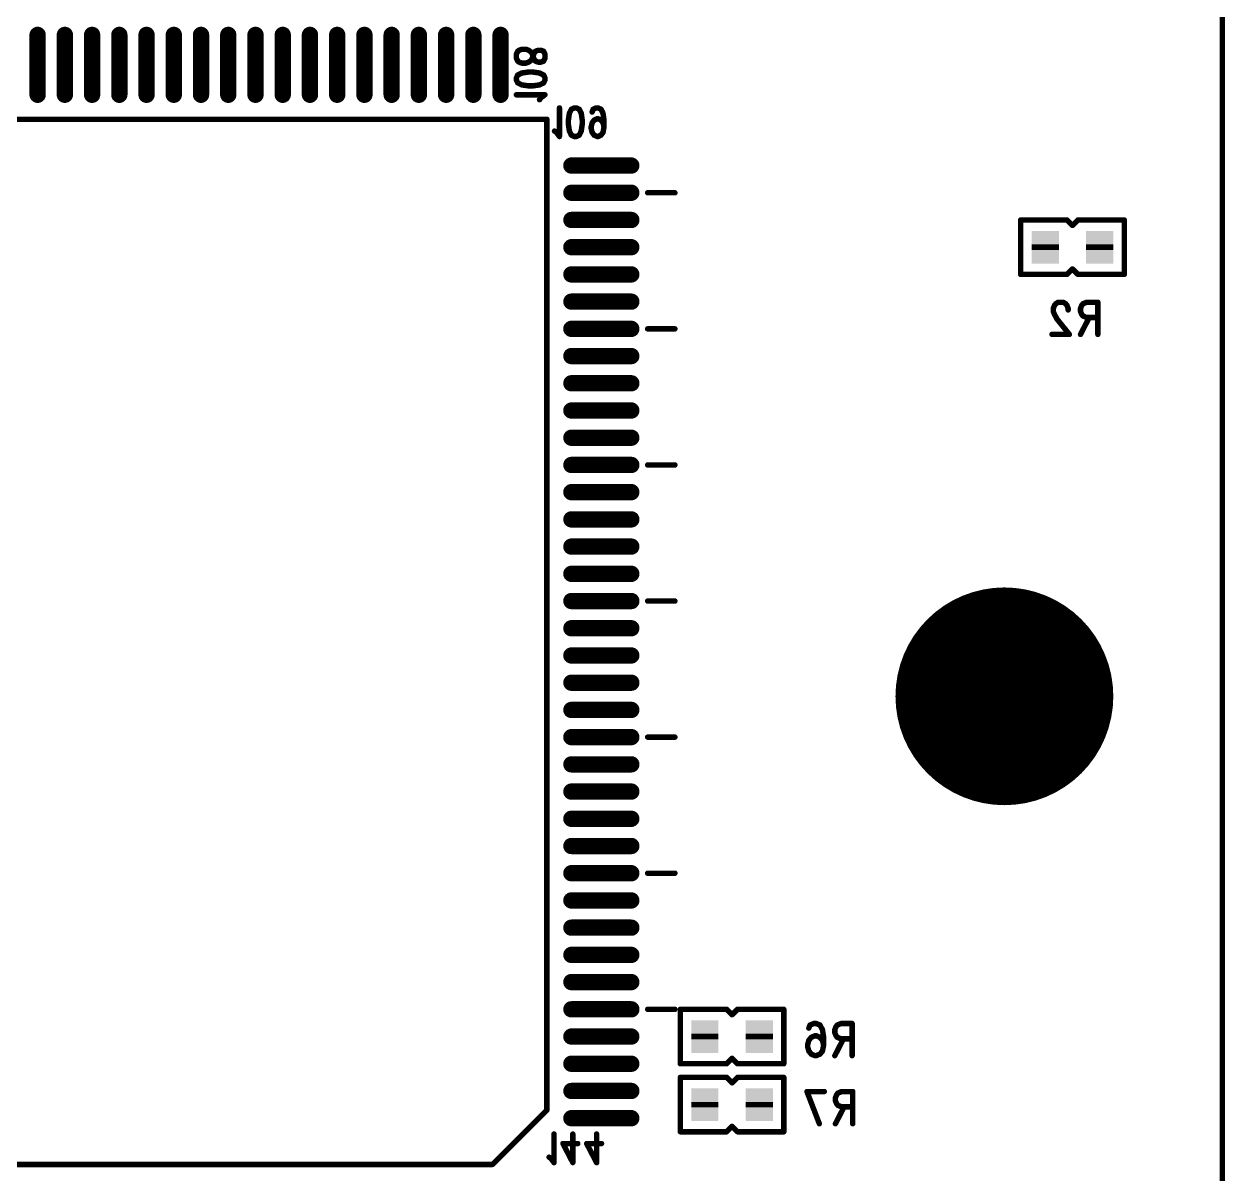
# Model space of a CAD drawing. Extents: x 100 to 156, y 84.7 to 174.
# Drawn here: x 122 to 144.05, y 125.22 to 146.35 of the extents above; entities that cross this region are included whole.
import ezdxf

# ---------------------------------------------------------------- set-up
doc = ezdxf.new("R2010")
doc.units = 0
doc.layers.get('0').update_dxf_attribs({"linetype": 'CONTINUOUS'})
doc.layers.add('MASK-BOTTOM_PHO', color=4, linetype='CONTINUOUS')
doc.layers.add('SILK-BOTTOM_PHO', color=5, linetype='CONTINUOUS')

# ---------------------------------------------------------------- blocks, each defined once
blk = doc.blocks.new('ROUND_32')
at = {"const_width": 1.999996}
blk.add_lwpolyline([(-0.999998, 0, 1), (0.999998, 0, 1)], format="xyb", close=True, dxfattribs=at)
blk = doc.blocks.new('SQUARE_16')
blk.add_solid([(0.250062, 0.250062), (0.250062, -0.250062), (-0.250062, 0.250062), (-0.250062, -0.250062)])
blk = doc.blocks.new('ROUND_187')
at = {"const_width": 0.149986}
blk.add_lwpolyline([(-0.074994, 0, 1), (0.074994, 0, 1)], format="xyb", close=True, dxfattribs=at)
blk = doc.blocks.new('ROUND_1')
at = {"const_width": 0.050038}
blk.add_lwpolyline([(-0.025018, 0, 1), (0.025018, 0, 1)], format="xyb", close=True, dxfattribs=at)

msp = doc.modelspace()

# ---------------------------------------------------------------- linework, layer by layer
at = {"layer": 'MASK-BOTTOM_PHO'}
for points, const_width in [([(143.999966, 100.000054), (143.999966, 173.999906)], 0.100076), ([(122.249946, 145.050002), (122.249946, 146.150076)], 0.299974), ([(122.750072, 145.050002), (122.750072, 146.150076)], 0.299974), ([(123.249944, 145.050002), (123.249944, 146.150076)], 0.299974), ([(123.75007, 145.050002), (123.75007, 146.150076)], 0.299974), ([(124.249942, 145.050002), (124.249942, 146.150076)], 0.299974), ([(124.750068, 145.050002), (124.750068, 146.150076)], 0.299974), ([(125.24994, 145.050002), (125.24994, 146.150076)], 0.299974), ([(125.750066, 145.050002), (125.750066, 146.150076)], 0.299974), ([(126.249938, 145.050002), (126.249938, 146.150076)], 0.299974), ([(126.750064, 145.050002), (126.750064, 146.150076)], 0.299974), ([(127.249936, 145.050002), (127.249936, 146.150076)], 0.299974), ([(127.750062, 145.050002), (127.750062, 146.150076)], 0.299974), ([(128.249934, 145.050002), (128.249934, 146.150076)], 0.299974), ([(128.75006, 145.050002), (128.75006, 146.150076)], 0.299974), ([(129.249932, 145.050002), (129.249932, 146.150076)], 0.299974), ([(129.750058, 145.050002), (129.750058, 146.150076)], 0.299974), ([(130.24993, 145.050002), (130.24993, 146.150076)], 0.299974), ([(130.750056, 145.050002), (130.750056, 146.150076)], 0.299974), ([(133.150102, 143.75003), (132.050028, 143.75003)], 0.299974), ([(133.150102, 143.249904), (132.050028, 143.249904)], 0.299974), ([(133.150102, 142.750032), (132.050028, 142.750032)], 0.299974), ([(140.750036, 142.200122), (140.750036, 142.299944)], 0.500124), ([(141.750034, 142.200122), (141.750034, 142.299944)], 0.500124), ([(133.150102, 142.249906), (132.050028, 142.249906)], 0.299974), ([(133.150102, 141.750034), (132.050028, 141.750034)], 0.299974), ([(133.150102, 141.249908), (132.050028, 141.249908)], 0.299974), ([(133.150102, 140.750036), (132.050028, 140.750036)], 0.299974), ([(133.150102, 140.24991), (132.050028, 140.24991)], 0.299974), ([(133.150102, 139.750038), (132.050028, 139.750038)], 0.299974), ([(133.150102, 139.249912), (132.050028, 139.249912)], 0.299974), ([(133.150102, 138.75004), (132.050028, 138.75004)], 0.299974), ([(133.150102, 138.249914), (132.050028, 138.249914)], 0.299974), ([(133.150102, 137.750042), (132.050028, 137.750042)], 0.299974), ([(133.150102, 137.249916), (132.050028, 137.249916)], 0.299974), ([(133.150102, 136.750044), (132.050028, 136.750044)], 0.299974), ([(133.150102, 136.249918), (132.050028, 136.249918)], 0.299974), ([(133.150102, 135.750046), (132.050028, 135.750046)], 0.299974), ([(133.150102, 135.24992), (132.050028, 135.24992)], 0.299974), ([(133.150102, 134.750048), (132.050028, 134.750048)], 0.299974), ([(133.150102, 134.249922), (132.050028, 134.249922)], 0.299974), ([(133.150102, 133.75005), (132.050028, 133.75005)], 0.299974), ([(133.150102, 133.249924), (132.050028, 133.249924)], 0.299974), ([(133.150102, 132.750052), (132.050028, 132.750052)], 0.299974), ([(133.150102, 132.249926), (132.050028, 132.249926)], 0.299974), ([(133.150102, 131.750054), (132.050028, 131.750054)], 0.299974), ([(133.150102, 131.249928), (132.050028, 131.249928)], 0.299974), ([(133.150102, 130.750056), (132.050028, 130.750056)], 0.299974), ([(133.150102, 130.24993), (132.050028, 130.24993)], 0.299974), ([(133.150102, 129.750058), (132.050028, 129.750058)], 0.299974), ([(133.150102, 129.249932), (132.050028, 129.249932)], 0.299974), ([(133.150102, 128.75006), (132.050028, 128.75006)], 0.299974), ([(133.150102, 128.249934), (132.050028, 128.249934)], 0.299974), ([(133.150102, 127.750062), (132.050028, 127.750062)], 0.299974), ([(134.500112, 127.8001), (134.500112, 127.700024)], 0.500124), ([(135.50011, 127.8001), (135.50011, 127.700024)], 0.500124), ([(133.150102, 127.249936), (132.050028, 127.249936)], 0.299974), ([(133.150102, 126.750064), (132.050028, 126.750064)], 0.299974), ([(134.500112, 126.549912), (134.500112, 126.45009)], 0.500124), ([(135.50011, 126.549912), (135.50011, 126.45009)], 0.500124), ([(133.150102, 126.249938), (132.050028, 126.249938)], 0.299974)]:
    msp.add_lwpolyline(points, dxfattribs=dict(at, const_width=const_width))
at = {"layer": 'SILK-BOTTOM_PHO', "const_width": 0.100076}
for points in [[(143.999966, 100.000054), (143.999966, 173.999906)], [(131.065016, 145.849594), (131.03987, 145.795238)], [(131.03987, 145.795238), (131.03987, 145.72234)], [(131.03987, 145.72234), (131.065016, 145.667984)], [(131.089908, 145.867882), (131.065016, 145.849594)], [(131.139946, 145.88617), (131.089908, 145.867882)], [(131.214876, 145.88617), (131.139946, 145.88617)], [(131.264914, 145.867882), (131.214876, 145.88617)], [(131.314952, 145.83156), (131.264914, 145.867882)], [(131.339844, 145.77695), (131.314952, 145.83156)], [(131.314952, 145.686018), (131.339844, 145.740628)], [(131.339844, 145.740628), (131.36499, 145.813272)], [(131.36499, 145.704306), (131.339844, 145.77695)], [(131.36499, 145.813272), (131.389882, 145.849594)], [(131.389882, 145.667984), (131.36499, 145.704306)], [(131.389882, 145.849594), (131.43992, 145.867882)], [(131.43992, 145.867882), (131.489958, 145.867882)], [(131.489958, 145.867882), (131.539996, 145.849594)], [(131.539996, 145.849594), (131.564888, 145.795238)], [(131.564888, 145.72234), (131.539996, 145.667984)], [(131.564888, 145.795238), (131.564888, 145.72234)], [(131.065016, 145.667984), (131.089908, 145.649696)], [(131.089908, 145.649696), (131.139946, 145.631408)], [(131.139946, 145.631408), (131.214876, 145.631408)], [(131.214876, 145.631408), (131.264914, 145.649696)], [(131.264914, 145.649696), (131.314952, 145.686018)], [(131.43992, 145.649696), (131.389882, 145.667984)], [(131.489958, 145.649696), (131.43992, 145.649696)], [(131.539996, 145.667984), (131.489958, 145.649696)], [(131.03987, 145.358866), (131.065016, 145.413222)], [(131.03987, 145.322544), (131.03987, 145.358866)], [(131.065016, 145.267934), (131.03987, 145.322544)], [(131.065016, 145.413222), (131.139946, 145.449798)], [(131.139946, 145.231612), (131.065016, 145.267934)], [(131.139946, 145.449798), (131.264914, 145.467832)], [(131.264914, 145.467832), (131.339844, 145.467832)], [(131.339844, 145.467832), (131.464812, 145.449798)], [(131.464812, 145.449798), (131.539996, 145.413222)], [(131.539996, 145.267934), (131.464812, 145.231612)], [(131.539996, 145.413222), (131.564888, 145.358866)], [(131.564888, 145.322544), (131.539996, 145.267934)], [(131.564888, 145.358866), (131.564888, 145.322544)], [(131.564888, 145.049748), (131.03987, 145.049748)], [(131.264914, 145.213324), (131.139946, 145.231612)], [(131.339844, 145.213324), (131.264914, 145.213324)], [(131.464812, 145.231612), (131.339844, 145.213324)], [(131.489958, 144.995138), (131.564888, 145.049748)], [(131.464812, 144.958816), (131.489958, 144.995138)], [(131.59994, 144.599914), (112.40008, 144.599914)], [(131.59994, 126.400052), (131.59994, 144.599914)], [(131.830826, 144.283684), (131.830826, 144.808702)], [(131.994402, 144.583912), (132.01269, 144.70888)], [(132.01269, 144.70888), (132.049012, 144.78381)], [(132.049012, 144.78381), (132.103622, 144.808702)], [(132.103622, 144.808702), (132.139944, 144.808702)], [(132.139944, 144.808702), (132.194554, 144.78381)], [(132.194554, 144.78381), (132.230876, 144.70888)], [(132.230876, 144.70888), (132.24891, 144.583912)], [(132.449062, 144.78381), (132.430774, 144.733772)], [(132.503418, 144.808702), (132.449062, 144.78381)], [(132.521706, 144.608804), (132.467096, 144.583912)], [(132.539994, 144.808702), (132.503418, 144.808702)], [(132.539994, 144.608804), (132.521706, 144.608804)], [(132.59435, 144.78381), (132.539994, 144.808702)], [(132.59435, 144.583912), (132.539994, 144.608804)], [(132.630926, 144.70888), (132.59435, 144.78381)], [(132.64896, 144.583912), (132.630926, 144.70888)], [(131.739894, 144.38376), (131.776216, 144.358868)], [(131.994402, 144.508728), (131.994402, 144.583912)], [(132.01269, 144.38376), (131.994402, 144.508728)], [(132.049012, 144.30883), (132.01269, 144.38376)], [(132.230876, 144.38376), (132.194554, 144.30883)], [(132.24891, 144.508728), (132.230876, 144.38376)], [(132.24891, 144.583912), (132.24891, 144.508728)], [(132.430774, 144.533874), (132.41274, 144.45869)], [(132.41274, 144.45869), (132.41274, 144.433798)], [(132.41274, 144.433798), (132.430774, 144.358868)], [(132.467096, 144.583912), (132.430774, 144.533874)], [(132.630926, 144.533874), (132.59435, 144.583912)], [(132.64896, 144.45869), (132.630926, 144.533874)], [(132.630926, 144.358868), (132.64896, 144.45869)], [(132.64896, 144.45869), (132.64896, 144.583912)], [(131.776216, 144.358868), (131.830826, 144.283684)], [(132.103622, 144.283684), (132.049012, 144.30883)], [(132.139944, 144.283684), (132.103622, 144.283684)], [(132.194554, 144.30883), (132.139944, 144.283684)], [(132.430774, 144.358868), (132.467096, 144.30883)], [(132.467096, 144.30883), (132.521706, 144.283684)], [(132.521706, 144.283684), (132.539994, 144.283684)], [(132.539994, 144.283684), (132.59435, 144.30883)], [(132.59435, 144.30883), (132.630926, 144.358868)], [(133.450076, 143.249904), (133.949948, 143.249904)], [(140.299948, 141.750034), (140.299948, 142.750032)], [(140.299948, 142.750032), (141.150086, 142.750032)], [(141.150086, 142.750032), (141.249908, 142.649956)], [(141.249908, 142.649956), (141.349984, 142.750032)], [(141.349984, 142.750032), (142.200122, 142.750032)], [(142.200122, 142.750032), (142.200122, 141.750034)], [(141.150086, 141.750034), (140.299948, 141.750034)], [(141.249908, 141.85011), (141.150086, 141.750034)], [(141.349984, 141.750034), (141.249908, 141.85011)], [(142.200122, 141.750034), (141.349984, 141.750034)], [(140.92047, 141.182852), (140.89761, 141.126464)], [(140.89761, 141.126464), (140.89761, 141.07033)], [(140.89761, 141.07033), (140.92047, 141.013942)], [(140.943076, 141.211046), (140.92047, 141.182852)], [(140.988542, 141.238986), (140.943076, 141.211046)], [(141.079474, 141.238986), (140.988542, 141.238986)], [(141.12494, 141.211046), (141.079474, 141.238986)], [(141.1478, 141.182852), (141.12494, 141.211046)], [(141.170406, 141.126464), (141.1478, 141.182852)], [(141.170406, 141.098524), (141.170406, 141.126464)], [(141.420342, 141.182852), (141.397736, 141.126464)], [(141.397736, 141.126464), (141.397736, 141.07033)], [(141.397736, 141.07033), (141.420342, 141.013942)], [(141.443202, 141.211046), (141.420342, 141.182852)], [(141.511274, 141.238986), (141.443202, 141.211046)], [(141.715998, 141.238986), (141.511274, 141.238986)], [(141.715998, 141.238986), (141.715998, 140.648436)], [(140.92047, 141.013942), (140.965936, 140.929614)], [(140.965936, 140.929614), (141.193266, 140.648436)], [(141.55674, 140.957808), (141.397736, 140.648436)], [(141.420342, 141.013942), (141.443202, 140.986002)], [(141.443202, 140.986002), (141.511274, 140.957808)], [(141.511274, 140.957808), (141.715998, 140.957808)], [(133.450076, 140.750036), (133.949948, 140.750036)], [(141.193266, 140.648436), (140.875004, 140.648436)], [(133.450076, 138.249914), (133.949948, 138.249914)], [(133.450076, 135.750046), (133.949948, 135.750046)], [(133.450076, 133.249924), (133.949948, 133.249924)], [(133.450076, 130.750056), (133.949948, 130.750056)], [(133.450076, 128.249934), (133.949948, 128.249934)], [(134.050024, 127.249936), (134.050024, 128.249934)], [(134.050024, 128.249934), (134.899908, 128.249934)], [(134.899908, 128.249934), (134.999984, 128.150112)], [(134.999984, 128.150112), (135.10006, 128.249934)], [(135.10006, 128.249934), (135.949944, 128.249934)], [(135.949944, 128.249934), (135.949944, 127.249936)], [(136.409176, 127.904748), (136.431782, 127.960882)], [(136.431782, 127.960882), (136.500108, 127.989076)], [(136.500108, 127.989076), (136.545574, 127.989076)], [(136.545574, 127.989076), (136.613646, 127.960882)], [(136.613646, 127.960882), (136.659112, 127.876554)], [(136.659112, 127.876554), (136.681718, 127.735838)], [(136.909048, 127.932688), (136.886442, 127.876554)], [(136.886442, 127.876554), (136.886442, 127.82042)], [(136.931908, 127.960882), (136.909048, 127.932688)], [(136.99998, 127.989076), (136.931908, 127.960882)], [(137.20445, 127.989076), (136.99998, 127.989076)], [(137.20445, 127.989076), (137.20445, 127.398526)], [(136.386316, 127.595376), (136.409176, 127.679704)], [(136.409176, 127.679704), (136.454642, 127.735838)], [(136.454642, 127.735838), (136.522714, 127.764032)], [(136.522714, 127.764032), (136.545574, 127.764032)], [(136.545574, 127.764032), (136.613646, 127.735838)], [(136.613646, 127.735838), (136.659112, 127.679704)], [(136.659112, 127.679704), (136.681718, 127.595376)], [(136.681718, 127.735838), (136.681718, 127.595376)], [(136.886442, 127.82042), (136.909048, 127.764032)], [(137.045446, 127.707898), (136.886442, 127.398526)], [(136.909048, 127.764032), (136.931908, 127.735838)], [(136.931908, 127.735838), (136.99998, 127.707898)], [(136.99998, 127.707898), (137.20445, 127.707898)], [(136.386316, 127.567182), (136.386316, 127.595376)], [(136.409176, 127.482854), (136.386316, 127.567182)], [(136.454642, 127.426466), (136.409176, 127.482854)], [(136.522714, 127.398526), (136.454642, 127.426466)], [(136.613646, 127.426466), (136.545574, 127.398526)], [(136.659112, 127.482854), (136.613646, 127.426466)], [(136.681718, 127.595376), (136.659112, 127.482854)], [(134.899908, 127.249936), (134.050024, 127.249936)], [(134.999984, 127.350012), (134.899908, 127.249936)], [(135.10006, 127.249936), (134.999984, 127.350012)], [(135.949944, 127.249936), (135.10006, 127.249936)], [(136.545574, 127.398526), (136.522714, 127.398526)], [(134.050024, 126.000002), (134.050024, 127)], [(134.050024, 127), (134.899908, 127)], [(134.899908, 127), (134.999984, 126.899924)], [(134.999984, 126.899924), (135.10006, 127)], [(135.10006, 127), (135.949944, 127)], [(135.949944, 127), (135.949944, 126.000002)], [(136.374886, 126.739142), (136.602216, 126.148338)], [(136.693148, 126.739142), (136.374886, 126.739142)], [(137.01141, 126.739142), (136.943084, 126.710948)], [(137.21588, 126.739142), (137.01141, 126.739142)], [(137.21588, 126.739142), (137.21588, 126.148338)], [(136.920478, 126.682754), (136.897618, 126.62662)], [(136.897618, 126.62662), (136.897618, 126.570232)], [(136.897618, 126.570232), (136.920478, 126.514098)], [(136.943084, 126.710948), (136.920478, 126.682754)], [(130.599942, 125.400054), (131.59994, 126.400052)], [(137.056876, 126.45771), (136.897618, 126.148338)], [(136.920478, 126.514098), (136.943084, 126.485904)], [(136.943084, 126.485904), (137.01141, 126.45771)], [(137.01141, 126.45771), (137.21588, 126.45771)], [(134.999984, 126.100078), (134.899908, 126.000002)], [(135.10006, 126.000002), (134.999984, 126.100078)], [(131.73075, 125.433836), (131.73075, 125.958854)], [(132.07619, 125.433836), (132.07619, 125.958854)], [(132.512562, 125.433836), (132.512562, 125.958854)], [(134.899908, 126.000002), (134.050024, 126.000002)], [(135.949944, 126.000002), (135.10006, 126.000002)], [(132.07619, 125.433836), (131.894326, 125.783848)], [(131.894326, 125.783848), (132.167122, 125.783848)], [(132.512562, 125.433836), (132.330698, 125.783848)], [(132.330698, 125.783848), (132.603494, 125.783848)], [(131.639818, 125.533912), (131.67614, 125.508766)], [(131.67614, 125.508766), (131.73075, 125.433836)], [(112.40008, 125.400054), (130.599942, 125.400054)]]:
    msp.add_lwpolyline(points, dxfattribs=at)

# ---------------------------------------------------------------- block references
at = {"layer": 'MASK-BOTTOM_PHO'}
for name, p in [('ROUND_187', (122.249946, 146.150076)), ('ROUND_187', (122.750072, 146.150076)), ('ROUND_187', (123.249944, 146.150076)), ('ROUND_187', (123.75007, 146.150076)), ('ROUND_187', (124.249942, 146.150076)), ('ROUND_187', (124.750068, 146.150076)), ('ROUND_187', (125.24994, 146.150076)), ('ROUND_187', (125.750066, 146.150076)), ('ROUND_187', (126.249938, 146.150076)), ('ROUND_187', (126.750064, 146.150076)), ('ROUND_187', (127.249936, 146.150076)), ('ROUND_187', (127.750062, 146.150076)), ('ROUND_187', (128.249934, 146.150076)), ('ROUND_187', (128.75006, 146.150076)), ('ROUND_187', (129.249932, 146.150076)), ('ROUND_187', (129.750058, 146.150076)), ('ROUND_187', (130.24993, 146.150076)), ('ROUND_187', (130.750056, 146.150076)), ('ROUND_187', (122.249946, 145.050002)), ('ROUND_187', (122.750072, 145.050002)), ('ROUND_187', (123.249944, 145.050002)), ('ROUND_187', (123.75007, 145.050002)), ('ROUND_187', (124.249942, 145.050002)), ('ROUND_187', (124.750068, 145.050002)), ('ROUND_187', (125.24994, 145.050002)), ('ROUND_187', (125.750066, 145.050002)), ('ROUND_187', (126.249938, 145.050002)), ('ROUND_187', (126.750064, 145.050002)), ('ROUND_187', (127.249936, 145.050002)), ('ROUND_187', (127.750062, 145.050002)), ('ROUND_187', (128.249934, 145.050002)), ('ROUND_187', (128.75006, 145.050002)), ('ROUND_187', (129.249932, 145.050002)), ('ROUND_187', (129.750058, 145.050002)), ('ROUND_187', (130.24993, 145.050002)), ('ROUND_187', (130.750056, 145.050002)), ('ROUND_187', (132.050028, 143.75003)), ('ROUND_187', (133.150102, 143.75003)), ('ROUND_187', (132.050028, 143.249904)), ('ROUND_187', (133.150102, 143.249904)), ('ROUND_187', (132.050028, 142.750032)), ('ROUND_187', (133.150102, 142.750032)), ('SQUARE_16', (140.750036, 142.299944)), ('SQUARE_16', (140.750036, 142.200122)), ('SQUARE_16', (141.750034, 142.299944)), ('SQUARE_16', (141.750034, 142.200122)), ('ROUND_187', (132.050028, 142.249906)), ('ROUND_187', (133.150102, 142.249906)), ('ROUND_187', (132.050028, 141.750034)), ('ROUND_187', (133.150102, 141.750034)), ('ROUND_187', (132.050028, 141.249908)), ('ROUND_187', (133.150102, 141.249908)), ('ROUND_187', (132.050028, 140.750036)), ('ROUND_187', (133.150102, 140.750036)), ('ROUND_187', (132.050028, 140.24991)), ('ROUND_187', (133.150102, 140.24991)), ('ROUND_187', (132.050028, 139.750038)), ('ROUND_187', (133.150102, 139.750038)), ('ROUND_187', (132.050028, 139.249912)), ('ROUND_187', (133.150102, 139.249912)), ('ROUND_187', (132.050028, 138.75004)), ('ROUND_187', (133.150102, 138.75004)), ('ROUND_187', (132.050028, 138.249914)), ('ROUND_187', (133.150102, 138.249914)), ('ROUND_187', (132.050028, 137.750042)), ('ROUND_187', (133.150102, 137.750042)), ('ROUND_187', (132.050028, 137.249916)), ('ROUND_187', (133.150102, 137.249916)), ('ROUND_187', (132.050028, 136.750044)), ('ROUND_187', (133.150102, 136.750044)), ('ROUND_187', (132.050028, 136.249918)), ('ROUND_187', (133.150102, 136.249918)), ('ROUND_187', (132.050028, 135.750046)), ('ROUND_187', (133.150102, 135.750046)), ('ROUND_32', (139.999974, 133.999986)), ('ROUND_187', (132.050028, 135.24992)), ('ROUND_187', (133.150102, 135.24992)), ('ROUND_187', (132.050028, 134.750048)), ('ROUND_187', (133.150102, 134.750048)), ('ROUND_187', (132.050028, 134.249922)), ('ROUND_187', (133.150102, 134.249922)), ('ROUND_187', (132.050028, 133.75005)), ('ROUND_187', (133.150102, 133.75005)), ('ROUND_187', (132.050028, 133.249924)), ('ROUND_187', (133.150102, 133.249924)), ('ROUND_187', (132.050028, 132.750052)), ('ROUND_187', (133.150102, 132.750052)), ('ROUND_187', (132.050028, 132.249926)), ('ROUND_187', (133.150102, 132.249926)), ('ROUND_187', (132.050028, 131.750054)), ('ROUND_187', (133.150102, 131.750054)), ('ROUND_187', (132.050028, 131.249928)), ('ROUND_187', (133.150102, 131.249928)), ('ROUND_187', (132.050028, 130.750056)), ('ROUND_187', (133.150102, 130.750056)), ('ROUND_187', (132.050028, 130.24993)), ('ROUND_187', (133.150102, 130.24993)), ('ROUND_187', (132.050028, 129.750058)), ('ROUND_187', (133.150102, 129.750058)), ('ROUND_187', (132.050028, 129.249932)), ('ROUND_187', (133.150102, 129.249932)), ('ROUND_187', (132.050028, 128.75006)), ('ROUND_187', (133.150102, 128.75006)), ('ROUND_187', (132.050028, 128.249934)), ('ROUND_187', (133.150102, 128.249934)), ('ROUND_187', (132.050028, 127.750062)), ('ROUND_187', (133.150102, 127.750062)), ('SQUARE_16', (134.500112, 127.8001)), ('SQUARE_16', (134.500112, 127.700024)), ('SQUARE_16', (135.50011, 127.8001)), ('SQUARE_16', (135.50011, 127.700024)), ('ROUND_187', (132.050028, 127.249936)), ('ROUND_187', (133.150102, 127.249936)), ('ROUND_187', (132.050028, 126.750064)), ('ROUND_187', (133.150102, 126.750064)), ('SQUARE_16', (134.500112, 126.549912)), ('SQUARE_16', (135.50011, 126.549912)), ('SQUARE_16', (134.500112, 126.45009)), ('SQUARE_16', (135.50011, 126.45009)), ('ROUND_187', (132.050028, 126.249938)), ('ROUND_187', (133.150102, 126.249938))]:
    msp.add_blockref(name, p, dxfattribs=at)
at = {"layer": 'SILK-BOTTOM_PHO'}
for p in [(131.03987, 145.795238), (131.03987, 145.72234), (131.065016, 145.849594), (131.089908, 145.867882), (131.139946, 145.88617), (131.214876, 145.88617), (131.264914, 145.867882), (131.314952, 145.83156), (131.339844, 145.77695), (131.339844, 145.740628), (131.36499, 145.813272), (131.36499, 145.704306), (131.389882, 145.849594), (131.43992, 145.867882), (131.489958, 145.867882), (131.539996, 145.849594), (131.564888, 145.795238), (131.564888, 145.72234), (131.564888, 145.72234), (131.065016, 145.667984), (131.089908, 145.649696), (131.139946, 145.631408), (131.214876, 145.631408), (131.264914, 145.649696), (131.314952, 145.686018), (131.389882, 145.667984), (131.43992, 145.649696), (131.489958, 145.649696), (131.539996, 145.667984), (131.03987, 145.358866), (131.03987, 145.322544), (131.065016, 145.413222), (131.065016, 145.267934), (131.139946, 145.449798), (131.264914, 145.467832), (131.339844, 145.467832), (131.464812, 145.449798), (131.539996, 145.413222), (131.539996, 145.267934), (131.564888, 145.358866), (131.564888, 145.322544), (131.564888, 145.322544), (131.03987, 145.049748), (131.139946, 145.231612), (131.264914, 145.213324), (131.339844, 145.213324), (131.464812, 145.231612), (131.564888, 145.049748), (131.464812, 144.958816), (131.489958, 144.995138), (131.59994, 144.599914), (131.830826, 144.808702), (132.01269, 144.70888), (132.049012, 144.78381), (132.103622, 144.808702), (132.139944, 144.808702), (132.194554, 144.78381), (132.230876, 144.70888), (132.430774, 144.733772), (132.449062, 144.78381), (132.503418, 144.808702), (132.521706, 144.608804), (132.539994, 144.808702), (132.539994, 144.608804), (132.59435, 144.78381), (132.630926, 144.70888), (131.739894, 144.38376), (131.994402, 144.583912), (131.994402, 144.508728), (132.01269, 144.38376), (132.230876, 144.38376), (132.24891, 144.583912), (132.24891, 144.508728), (132.41274, 144.45869), (132.41274, 144.433798), (132.430774, 144.533874), (132.467096, 144.583912), (132.59435, 144.583912), (132.630926, 144.533874), (132.64896, 144.583912), (132.64896, 144.45869), (132.64896, 144.45869), (131.776216, 144.358868), (131.830826, 144.283684), (132.049012, 144.30883), (132.103622, 144.283684), (132.103622, 144.283684), (132.139944, 144.283684), (132.194554, 144.30883), (132.430774, 144.358868), (132.467096, 144.30883), (132.521706, 144.283684), (132.539994, 144.283684), (132.59435, 144.30883), (132.630926, 144.358868), (133.450076, 143.249904), (133.949948, 143.249904), (140.299948, 142.750032), (141.150086, 142.750032), (141.249908, 142.649956), (141.349984, 142.750032), (142.200122, 142.750032), (142.200122, 142.750032), (140.299948, 141.750034), (141.150086, 141.750034), (141.249908, 141.85011), (141.349984, 141.750034), (142.200122, 141.750034), (140.89761, 141.126464), (140.89761, 141.07033), (140.92047, 141.182852), (140.943076, 141.211046), (140.988542, 141.238986), (141.079474, 141.238986), (141.12494, 141.211046), (141.1478, 141.182852), (141.170406, 141.126464), (141.170406, 141.098524), (141.397736, 141.126464), (141.397736, 141.07033), (141.420342, 141.182852), (141.443202, 141.211046), (141.511274, 141.238986), (141.715998, 141.238986), (141.715998, 141.238986), (140.92047, 141.013942), (140.965936, 140.929614), (141.420342, 141.013942), (141.443202, 140.986002), (141.511274, 140.957808), (141.55674, 140.957808), (141.715998, 140.957808), (133.450076, 140.750036), (133.949948, 140.750036), (140.875004, 140.648436), (141.193266, 140.648436), (141.397736, 140.648436), (141.715998, 140.648436), (133.450076, 138.249914), (133.949948, 138.249914), (133.450076, 135.750046), (133.949948, 135.750046), (133.450076, 133.249924), (133.949948, 133.249924), (133.450076, 130.750056), (133.949948, 130.750056), (133.450076, 128.249934), (133.949948, 128.249934), (134.050024, 128.249934), (134.899908, 128.249934), (134.999984, 128.150112), (135.10006, 128.249934), (135.949944, 128.249934), (136.409176, 127.904748), (136.431782, 127.960882), (136.500108, 127.989076), (136.545574, 127.989076), (136.613646, 127.960882), (136.659112, 127.876554), (136.886442, 127.876554), (136.909048, 127.932688), (136.931908, 127.960882), (136.99998, 127.989076), (137.20445, 127.989076), (137.20445, 127.989076), (136.409176, 127.679704), (136.454642, 127.735838), (136.522714, 127.764032), (136.545574, 127.764032), (136.613646, 127.735838), (136.659112, 127.679704), (136.681718, 127.735838), (136.886442, 127.82042), (136.909048, 127.764032), (136.931908, 127.735838), (136.99998, 127.707898), (137.045446, 127.707898), (137.20445, 127.707898), (136.386316, 127.595376), (136.386316, 127.567182), (136.409176, 127.482854), (136.454642, 127.426466), (136.613646, 127.426466), (136.659112, 127.482854), (136.681718, 127.595376), (136.681718, 127.595376), (134.050024, 127.249936), (134.050024, 127.249936), (134.899908, 127.249936), (134.999984, 127.350012), (135.10006, 127.249936), (135.949944, 127.249936), (136.522714, 127.398526), (136.545574, 127.398526), (136.886442, 127.398526), (137.20445, 127.398526), (134.050024, 127), (134.899908, 127), (135.10006, 127), (135.949944, 127), (134.999984, 126.899924), (136.374886, 126.739142), (136.374886, 126.739142), (136.693148, 126.739142), (137.01141, 126.739142), (137.21588, 126.739142), (137.21588, 126.739142), (136.897618, 126.62662), (136.897618, 126.570232), (136.920478, 126.682754), (136.943084, 126.710948), (131.59994, 126.400052), (136.920478, 126.514098), (136.943084, 126.485904), (137.01141, 126.45771), (137.056876, 126.45771), (137.21588, 126.45771), (134.999984, 126.100078), (136.602216, 126.148338), (136.897618, 126.148338), (137.21588, 126.148338), (131.73075, 125.958854), (132.07619, 125.958854), (132.512562, 125.958854), (134.050024, 126.000002), (134.050024, 126.000002), (134.899908, 126.000002), (135.10006, 126.000002), (135.949944, 126.000002), (131.894326, 125.783848), (132.167122, 125.783848), (132.330698, 125.783848), (132.603494, 125.783848), (131.639818, 125.533912), (131.67614, 125.508766), (131.73075, 125.433836), (132.07619, 125.433836), (132.07619, 125.433836), (132.512562, 125.433836), (132.512562, 125.433836), (130.599942, 125.400054)]:
    msp.add_blockref('ROUND_1', p, dxfattribs=at)

doc.saveas('drawing.dxf')
